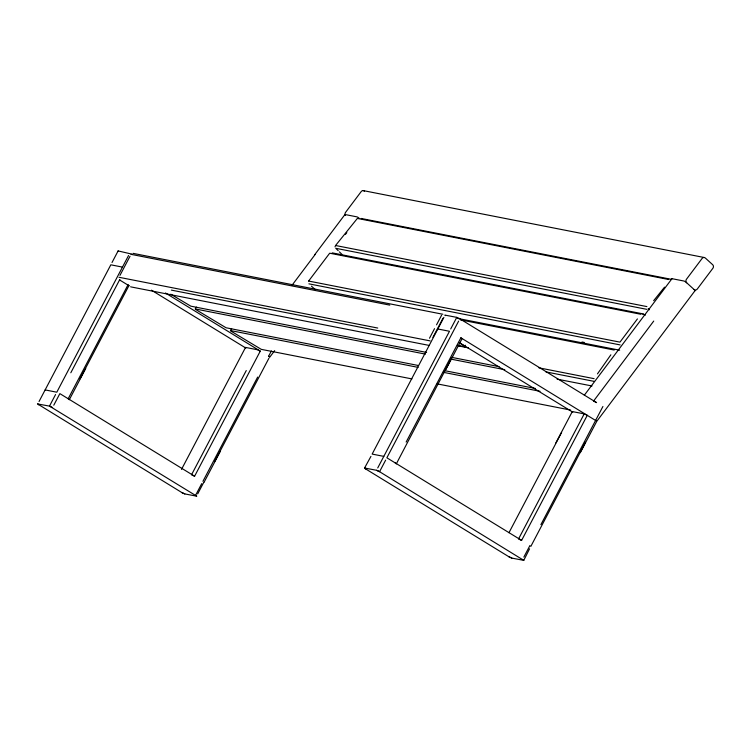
<?xml version="1.0" encoding="UTF-8"?>
<svg xmlns="http://www.w3.org/2000/svg" width="751" height="751" viewBox="0 0 751 751"><rect width="100%" height="100%" fill="white"/><g stroke="black" fill="none" stroke-linecap="round" stroke-linejoin="round"><path stroke-width="1.13" d="M335.077 246.91L335.181 246.178M39.052 401.503L110.819 264.812L122.469 267.103M112.03 262.503L118.114 250.918L132.045 254.167M55.574 394.519L49.491 406.103L37.569 403.944L182.221 492.778L184.821 493.923L196.771 496.186L49.491 406.103L52.57 407.521M128.552 255.518L56.794 392.2L45.135 389.919M119.982 275.364L130.017 256.251M53.781 405.211L59.864 393.627L194.603 476.218L260.278 351.121L165.464 292.993M70.81 372.778L119.813 279.447M128.139 284.554L68.191 398.734L69.317 399.71L85.736 368.431M79.991 378.861L128.984 285.53M418.129 365.455L226.06 327.765L195.579 309.412L195.222 308.999L196.443 307.084M411.942 378.917L261.282 349.356L230.801 331.003L230.435 330.59L231.655 328.666M181.498 469.413L245.549 347.413L257.208 349.703L260.278 351.121M246.262 370.553L191.524 474.801L194.603 476.218M201.709 483.644L195.626 495.228L196.48 496.214M202.93 481.325L257.659 377.077M268.708 356.03L271.393 350.914M197.701 493.895L203.774 482.311M214.72 461.461L268.933 358.208M204.047 482.311L220.465 451.032M429.506 338.213L434.529 328.656M436.538 324.836L441.55 315.279M432.914 337.406L442.949 318.293M370.928 456.401L364.573 467.986L365.286 468.708L509.225 556.951L511.835 558.096L523.776 560.359L379.114 471.421L376.504 470.276L364.564 468.004L365.699 468.971M443.907 317.401L372.149 454.083L383.799 456.373M377.725 467.957L449.483 331.266L437.824 328.985M450.703 328.957L456.777 317.373L459.049 318.33L596.585 402.62L594.435 401.503M385.657 460.11L379.574 471.694L376.504 470.276M458.636 321.109L386.868 457.791L521.607 540.391L587.291 415.294L584.222 413.867L572.29 411.586L555.871 442.865M406.15 442.048L460.879 337.8L596.51 421.02M450.788 359.626L396.321 463.874L395.204 462.898M445.587 370.055L462.006 338.776L460.879 337.8M457.378 345.329L465.601 346.924L464.756 346.136L465.245 345.216M508.962 532.712L561.617 432.435M584.222 413.867L518.537 538.974L521.607 540.391M523.86 557.082L529.934 545.498M540.889 524.649L595.618 420.4M595.721 420.203L602.912 406.498M529.568 548.793L523.757 560.377L522.64 559.401M530.788 546.484L585.517 442.226M580.316 452.646L596.735 421.377L694.947 290.787M597.467 373.895L610.863 354.81M269.74 357.194L274.659 350.642M314.791 254.617L344.897 214.589M291.951 285.352L315.063 254.608M308.595 281.081L329.689 253.2L640.913 314.275M637.421 318.922L619.95 342.137L308.727 281.071M584.353 395.176L671.91 278.762M653.736 321.062L593.487 401.175L594.06 401.353M335.537 245.539L357.335 218.466M345.469 234.34L346.831 232.65M653.652 300.691L664.551 287.154M118.114 250.918L118.32 251.472M245.549 347.413L245.755 347.976M37.841 403.813L38.686 404.798M363.249 190.604L704.138 257.49M361.118 218.447L671.206 279.297M357.467 218.447L668.69 279.522M335.669 245.521L646.893 306.586M646.986 309.374L335.763 248.299L338.203 250.693M332.205 252.88L643.429 313.956L644.94 315.326M642.828 314.284L645.287 314.772M308.914 283.84L620.138 344.916M133.04 253.359L442.846 314.256M456.777 317.373L444.855 315.082L445.324 315.636M581.978 341.996L584.269 342.447M131.021 254.345L389.797 305.122M457.425 318.368L619.659 350.201M460.325 319.842L614.215 350.041M118.977 277.279L377.753 328.056M458.101 345.854L468.446 347.882M171.35 290.111L430.126 340.888M428.812 345.347L130.927 286.901A1.981 0.835 -58.5 0 1 130.665 286.704M538.861 367.821L594.116 378.664M545.902 371.905L594.388 381.424M426.615 352.435L190.848 306.173L170.73 294.204M451.914 357.401L499.068 366.657M557.073 379.133L592.023 385.986M195.438 308.99L425.46 354.125M450.76 359.091L504.813 369.699M444.583 370.647L535.444 388.474M230.651 330.581L418.119 367.37M443.428 372.336L540.035 391.29M437.242 383.883L570.657 410.065M511.835 558.096L508.765 556.669M184.821 493.923L181.751 492.506M459.002 342.428L572.431 411.961M459.03 342.625L464.756 346.136M151.43 290.177L245.746 347.995M119.597 279.954L129.041 285.746M268.605 356.227L269.496 356.847M572.769 412.139L572.29 411.586M671.92 279.025A2.535 0.535 36.9 0 1 672.201 278.724L683.861 281.005A2.535 0.535 37 0 1 686.696 282.798L694.037 289.464A2.535 0.535 36.9 0 1 694.656 290.815M311.43 286.131L315.213 289.567M648.235 308.577L649.455 309.769M339.424 251.885L341.865 254.279M686.696 282.798A2.535 2.272 -78.9 0 1 686.461 279.25L702.11 258.438A2.535 2.272 -78.9 0 1 705.32 258.025L712.661 264.699A2.535 2.272 -78.9 0 1 712.906 268.248L697.257 289.06A2.535 2.272 -78.9 0 1 694.037 289.464M345.038 215.077A2.535 0.535 37 0 1 345.188 214.551L356.847 216.842A2.535 0.535 36.9 0 1 358.959 218.025M345.319 215.274A2.535 2.272 -78.9 0 1 345.573 212.355L361.222 191.552A2.535 2.272 -78.9 0 1 364.432 191.139"/></g></svg>
